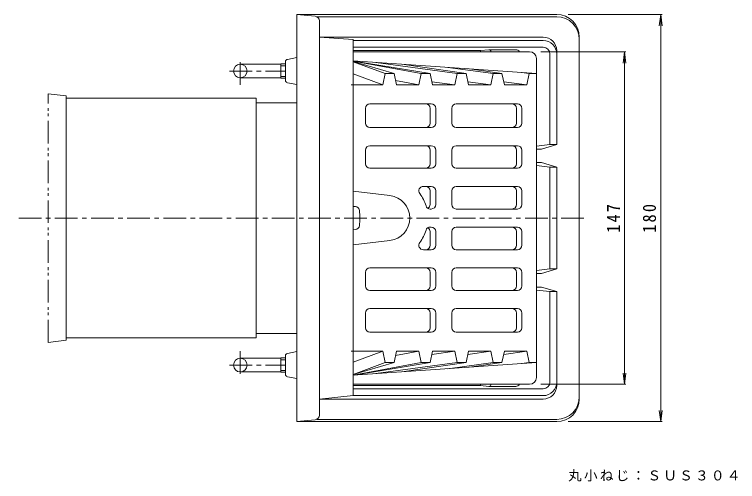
# Model space of a CAD drawing. Units: millimetres, scale not verified. Extents: x -232 to 358, y -274 to 242.
# Drawn here: x -168.9 to 151, y 35.4 to 241.9 of the extents above; entities that cross this region are included whole.
import ezdxf

# ---------------------------------------------------------------- set-up
doc = ezdxf.new("R2010")
doc.units = ezdxf.units.MM
doc.header["$LTSCALE"] = 2
doc.linetypes.add('CHAIN1', pattern=[8, 5, -1, 1, -1])
doc.linetypes.add('DOUBLE_CHAIN1', pattern=[8.8, 5, -1, 0.6, -0.6, 0.6, -1])
for name, color, linetype, lineweight in [('0-0_通り芯', 3, 'Continuous', 9), ('0-2_仕上', 6, 'Continuous', 9), ('0-3_建具', 7, 'Continuous', 9), ('0-4_その他', 7, 'Continuous', 9), ('0-5_寸法', 7, 'Continuous', 9)]:
    doc.layers.add(name, color=color, linetype=linetype, lineweight=lineweight)
doc.styles.add('ＭＳ ゴシック', font='')
doc.styles.get('ＭＳ ゴシック').set_extended_font_data('MS Gothic')

msp = doc.modelspace()

# ---------------------------------------------------------------- linework, layer by layer
at = {"layer": '0-0_通り芯'}
for p, q in [((-43.989, 61.921), (-43.989, 241.921)), ((71.011, 241.921), (-43.989, 241.921)), ((-35.79, 241.102), (-43.989, 241.921)), ((71.011, 240.921), (-35.138, 240.921)), ((-33.989, 64.731), (-33.989, 239.111)), ((-33.989, 231.921), (-18.989, 230.921)), ((65.011, 231.921), (-33.989, 231.921)), ((-18.989, 73.421), (-18.989, 230.921)), ((65.011, 230.421), (-18.989, 230.421)), ((81.011, 71.921), (81.011, 231.921)), ((65.011, 227.421), (-18.989, 227.421)), ((37.244, 225.921), (-18.989, 225.921)), ((37.244, 225.921), (41.011, 226.321)), ((37.244, 225.421), (37.244, 225.921)), ((52.902, 226.321), (41.011, 226.321)), ((68.011, 184.421), (68.011, 224.421)), ((71.011, 184.421), (71.011, 225.921)), ((-48.989, 221.094), (-48.989, 212.749)), ((-48.176, 222.076), (-43.989, 222.874)), ((-68.989, 219.921), (-50.989, 219.921)), ((-50.989, 213.746), (-50.989, 220.096)), ((-50.989, 220.096), (-48.989, 220.096)), ((-50.989, 219.281), (-48.989, 219.281)), ((-50.989, 214.561), (-48.989, 214.561)), ((-68.989, 213.921), (-50.989, 213.921)), ((-50.989, 213.746), (-48.989, 213.746)), ((-48.176, 211.767), (-43.989, 210.969)), ((-43.989, 202.921), (-61.99, 202.921)), ((62.011, 183.75), (68.011, 184.421)), ((64.298, 182.421), (62.011, 182.421)), ((64.298, 182.421), (71.011, 184.421)), ((71.011, 184.421), (68.011, 184.421)), ((64.298, 176.421), (62.011, 176.421)), ((64.298, 176.421), (71.011, 174.421)), ((68.011, 174.421), (62.011, 175.093)), ((71.011, 174.421), (68.011, 174.421)), ((71.011, 129.421), (71.011, 174.421)), ((68.011, 129.421), (62.011, 128.75)), ((64.298, 127.421), (71.011, 129.421)), ((64.298, 127.421), (62.011, 127.421)), ((64.298, 121.421), (62.011, 121.421)), ((62.011, 120.093), (68.011, 119.421)), ((64.298, 121.421), (71.011, 119.421)), ((71.011, 119.421), (68.011, 119.421)), ((68.011, 79.421), (68.011, 119.421)), ((71.011, 77.921), (71.011, 119.421)), ((-43.989, 100.921), (-61.99, 100.921)), ((-48.176, 92.076), (-43.989, 92.874)), ((-68.989, 89.922), (-50.989, 89.922)), ((-50.989, 90.096), (-50.989, 83.747)), ((-50.989, 90.096), (-48.989, 90.096)), ((-48.989, 82.749), (-48.989, 91.094)), ((-50.989, 89.281), (-48.989, 89.281)), ((-68.989, 83.922), (-50.989, 83.922)), ((-50.989, 84.561), (-48.989, 84.561)), ((-50.989, 83.747), (-48.989, 83.747)), ((-48.176, 81.767), (-43.989, 80.969)), ((37.244, 77.921), (-18.989, 77.921)), ((37.244, 78.421), (37.244, 77.921)), ((37.244, 77.921), (41.011, 77.521)), ((52.902, 77.521), (41.011, 77.521)), ((65.011, 76.421), (-18.989, 76.421)), ((-33.989, 71.921), (-18.989, 73.421)), ((65.011, 71.921), (-33.989, 71.921)), ((65.011, 73.421), (-18.989, 73.421)), ((-35.79, 62.741), (-43.989, 61.921)), ((71.011, 61.921), (-43.989, 61.921)), ((71.011, 62.921), (-35.138, 62.921))]:
    msp.add_line(p, q, dxfattribs=at)
at = {"layer": '0-0_通り芯', "linetype": 'CHAIN1'}
for p, q in [((-68.989, 210.829), (-68.989, 222.806)), ((-73.791, 216.921), (-48.989, 216.921)), ((83.012, 151.921), (-168.914, 151.921)), ((-68.989, 93.014), (-68.989, 81.037)), ((-73.791, 86.921), (-48.989, 86.921))]:
    msp.add_line(p, q, dxfattribs=at)
at = {"layer": '0-0_通り芯'}
msp.add_lwpolyline([(71.011, 129.421), (68.011, 129.421), (68.011, 174.421)], dxfattribs=at)
for centre in [(-68.989, 216.921), (-68.989, 86.921)]:
    msp.add_circle(centre, 3, dxfattribs=at)
for centre, radius, start, end in [((-35.989, 239.111), 2, 0, 84.28885), ((71.011, 231.921), 10, 0, 90), ((71.011, 230.921), 10, 0, 90), ((65.011, 225.921), 6, 0, 90), ((65.011, 224.421), 6, 0, 90), ((65.011, 224.421), 3, 0, 90), ((41.011, 225.321), 1, 5.73544, 90), ((52.902, 224.321), 2, 33.3649, 90), ((-47.989, 221.094), 1, 100.78464, 180), ((-47.989, 212.749), 1, 180, 259.21536), ((-47.989, 91.094), 1, 100.78464, 180), ((-47.989, 82.749), 1, 180, 259.21536), ((41.011, 78.521), 1, 270, 354.26456), ((52.902, 79.521), 2, 270, 326.6351), ((65.011, 79.421), 6, 270, 0), ((65.011, 79.421), 3, 270, 0), ((65.011, 77.921), 6, 270, 0), ((71.011, 72.921), 10, 270, 0), ((71.011, 71.921), 10, 270, 0), ((-35.989, 64.731), 2, 275.71123, 0)]:
    msp.add_arc(centre, radius, start, end, dxfattribs=at)
at = {"layer": '0-2_仕上'}
for p, q in [((59.011, 225.421), (-18.989, 225.421)), ((-18.989, 221.353), (62.011, 215.849)), ((-18.989, 221.331), (11.083, 215.849)), ((-0.937, 215.849), (-18.989, 221.129)), ((-4.826, 215.849), (-18.989, 221.054)), ((14.973, 215.849), (-18.583, 221.326)), ((62.011, 81.421), (62.011, 222.421)), ((26.993, 215.849), (-9.001, 220.675)), ((3.464, 219.828), (30.883, 215.849)), ((22.826, 218.512), (42.903, 215.849)), ((46.793, 215.849), (32.404, 217.861)), ((-5.859, 210.821), (-18.989, 215.646)), ((-4.826, 215.849), (-5.859, 210.821)), ((-0.937, 215.849), (-4.826, 215.849)), ((-0.937, 215.849), (0.152, 210.821)), ((10.051, 210.821), (11.083, 215.849)), ((14.973, 215.849), (11.083, 215.849)), ((14.973, 215.849), (16.061, 210.821)), ((25.961, 210.821), (26.993, 215.849)), ((30.883, 215.849), (26.993, 215.849)), ((30.883, 215.849), (31.971, 210.821)), ((42.903, 215.849), (41.871, 210.821)), ((46.793, 215.849), (42.903, 215.849)), ((46.793, 215.849), (47.881, 210.821)), ((58.813, 215.849), (55.502, 216.292)), ((57.781, 210.821), (58.813, 215.849)), ((62.011, 215.849), (58.813, 215.849)), ((-0.255, 212.7), (10.051, 210.821)), ((25.961, 210.821), (15.766, 212.188)), ((31.679, 212.173), (41.871, 210.821)), ((57.781, 210.821), (47.586, 212.183)), ((-5.859, 210.821), (-19.989, 210.821)), ((10.051, 210.821), (0.152, 210.821)), ((25.961, 210.821), (16.061, 210.821)), ((41.871, 210.821), (31.971, 210.821)), ((57.781, 210.821), (47.881, 210.821)), ((15.476, 202.421), (-11.625, 202.421)), ((26.547, 202.421), (53.647, 202.421)), ((-13.625, 200.421), (-13.625, 193.921)), ((15.001, 200.421), (15.001, 193.921)), ((17.476, 200.421), (17.476, 193.921)), ((24.547, 193.921), (24.547, 200.421)), ((53.172, 200.421), (53.172, 193.921)), ((55.647, 200.421), (55.647, 193.921)), ((15.476, 191.921), (-11.625, 191.921)), ((26.547, 191.921), (53.647, 191.921)), ((15.476, 183.921), (-11.625, 183.921)), ((26.547, 183.921), (53.647, 183.921)), ((-13.625, 181.921), (-13.625, 175.921)), ((15.001, 175.921), (15.001, 181.921)), ((17.476, 175.921), (17.476, 181.921)), ((24.547, 181.921), (24.547, 175.921)), ((53.172, 181.921), (53.172, 175.921)), ((55.647, 181.921), (55.647, 175.921)), ((15.476, 173.921), (-11.625, 173.921)), ((26.547, 173.921), (53.647, 173.921)), ((-18.989, 163.801), (-2.793, 161.85)), ((15.476, 165.921), (12.011, 165.921)), ((15.001, 157.921), (15.001, 163.921)), ((17.476, 157.921), (17.476, 163.921)), ((24.547, 163.921), (24.547, 157.921)), ((26.547, 165.921), (53.647, 165.921)), ((53.172, 163.921), (53.172, 157.921)), ((55.647, 163.921), (55.647, 157.921)), ((15.476, 155.921), (15.09, 155.921)), ((26.547, 155.921), (53.647, 155.921)), ((15.476, 147.921), (15.09, 147.921)), ((26.547, 147.921), (53.647, 147.921)), ((15.001, 145.921), (15.001, 139.921)), ((17.476, 145.921), (17.476, 139.921)), ((24.547, 139.921), (24.547, 145.921)), ((53.172, 139.921), (53.172, 145.921)), ((55.647, 139.921), (55.647, 145.921)), ((-18.989, 140.042), (-2.793, 141.993)), ((15.476, 137.921), (12.011, 137.921)), ((26.547, 137.921), (53.647, 137.921)), ((15.476, 129.921), (-11.625, 129.921)), ((26.547, 129.921), (53.647, 129.921)), ((-13.625, 121.921), (-13.625, 127.921)), ((15.001, 127.921), (15.001, 121.921)), ((17.476, 127.921), (17.476, 121.921)), ((24.547, 121.921), (24.547, 127.921)), ((53.172, 121.921), (53.172, 127.921)), ((55.647, 121.921), (55.647, 127.921)), ((15.476, 119.921), (-11.625, 119.921)), ((26.547, 119.921), (53.647, 119.921)), ((-13.625, 103.421), (-13.625, 109.921)), ((15.476, 111.921), (-11.625, 111.921)), ((15.001, 103.421), (15.001, 109.921)), ((17.476, 103.421), (17.476, 109.921)), ((24.547, 109.921), (24.547, 103.421)), ((26.547, 111.921), (53.647, 111.921)), ((53.172, 103.421), (53.172, 109.921)), ((55.647, 103.421), (55.647, 109.921)), ((15.476, 101.421), (-11.625, 101.421)), ((26.547, 101.421), (53.647, 101.421)), ((-5.859, 93.021), (-19.989, 93.021)), ((-5.859, 93.021), (-18.989, 88.196)), ((-4.826, 87.993), (-5.859, 93.021)), ((-0.937, 87.993), (0.152, 93.021)), ((-0.255, 91.143), (10.051, 93.021)), ((10.051, 93.021), (0.152, 93.021)), ((10.051, 93.021), (11.083, 87.993)), ((14.973, 87.993), (16.061, 93.021)), ((25.961, 93.021), (15.766, 91.655)), ((25.961, 93.021), (16.061, 93.021)), ((25.961, 93.021), (26.993, 87.993)), ((30.883, 87.993), (31.971, 93.021)), ((31.679, 91.67), (41.871, 93.021)), ((41.871, 93.021), (31.971, 93.021)), ((42.903, 87.993), (41.871, 93.021)), ((46.793, 87.993), (47.881, 93.021)), ((57.781, 93.021), (47.586, 91.66)), ((57.781, 93.021), (47.881, 93.021)), ((57.781, 93.021), (58.813, 87.993)), ((-4.826, 87.993), (-18.989, 82.789)), ((-0.937, 87.993), (-18.989, 82.714)), ((-18.989, 82.512), (11.083, 87.993)), ((-18.989, 82.489), (62.011, 87.993)), ((14.973, 87.993), (-18.583, 82.517)), ((26.993, 87.993), (-9.001, 83.168)), ((-0.937, 87.993), (-4.826, 87.993)), ((3.464, 84.015), (30.883, 87.993)), ((14.973, 87.993), (11.083, 87.993)), ((22.826, 85.331), (42.903, 87.993)), ((30.883, 87.993), (26.993, 87.993)), ((46.793, 87.993), (32.404, 85.982)), ((46.793, 87.993), (42.903, 87.993)), ((58.813, 87.993), (55.502, 87.551)), ((62.011, 87.993), (58.813, 87.993)), ((59.011, 78.421), (-18.989, 78.421))]:
    msp.add_line(p, q, dxfattribs=at)
at = {"layer": '0-2_仕上', "color": 4}
for p, q in [((-18.989, 157.084), (-18.086, 157.005)), ((-18.989, 146.759), (-18.086, 146.838))]:
    msp.add_line(p, q, dxfattribs=at)
at = {"layer": '0-2_仕上'}
for centre, radius, start, end in [((59.011, 222.421), 3, 0, 90), ((-11.625, 200.421), 2, 90, 180), ((13.001, 200.421), 2, 0, 90), ((15.476, 200.421), 2, 0, 90), ((26.547, 200.421), 2, 90, 180), ((51.172, 200.421), 2, 0, 90), ((53.647, 200.421), 2, 0, 90), ((-11.625, 193.921), 2, 180, 270), ((13.001, 193.921), 2, 270, 0), ((15.476, 193.921), 2, 270, 0), ((26.547, 193.921), 2, 180, 270), ((51.172, 193.921), 2, 270, 0), ((53.647, 193.921), 2, 270, 0), ((-11.625, 181.921), 2, 90, 180), ((13.001, 181.921), 2, 0, 90), ((15.476, 181.921), 2, 0, 90), ((26.547, 181.921), 2, 90, 180), ((51.172, 181.921), 2, 0, 90), ((53.647, 181.921), 2, 0, 90), ((-11.625, 175.921), 2, 180, 270), ((13.001, 175.921), 2, 270, 0), ((15.476, 175.921), 2, 270, 0), ((26.547, 175.921), 2, 180, 270), ((51.172, 175.921), 2, 270, 0), ((53.647, 175.921), 2, 270, 0), ((12.011, 163.921), 2, 90, 216.87004), ((13.001, 163.921), 2, 0, 90), ((15.476, 163.921), 2, 0, 90), ((26.547, 163.921), 2, 90, 180), ((51.172, 163.921), 2, 0, 90), ((53.647, 163.921), 2, 0, 90), ((-3.989, 151.921), 10, 276.87036, 83.13005), ((-3.989, 151.921), 18, 17.45766, 36.8699), ((15.09, 157.921), 2, 197.45796, 270), ((13.001, 157.921), 2, 301.48555, 0), ((15.476, 157.921), 2, 270, 0), ((26.547, 157.921), 2, 180, 270), ((51.172, 157.921), 2, 270, 0), ((53.647, 157.921), 2, 270, 0), ((15.09, 145.921), 2, 90, 162.54204), ((13.001, 145.921), 2, 0, 58.51445), ((15.476, 145.921), 2, 0, 90), ((26.547, 145.921), 2, 90, 180), ((51.172, 145.921), 2, 0, 90), ((53.647, 145.921), 2, 0, 90), ((-3.989, 151.921), 18, 323.1301, 342.54234), ((12.011, 139.921), 2, 143.12996, 270), ((13.001, 139.921), 2, 270, 0), ((15.476, 139.921), 2, 270, 0), ((26.547, 139.921), 2, 180, 270), ((51.172, 139.921), 2, 270, 0), ((53.647, 139.921), 2, 270, 0), ((-11.625, 127.921), 2, 90, 180), ((13.001, 127.921), 2, 0, 90), ((15.476, 127.921), 2, 0, 90), ((26.547, 127.921), 2, 90, 180), ((51.172, 127.921), 2, 0, 90), ((53.647, 127.921), 2, 0, 90), ((-11.625, 121.921), 2, 180, 270), ((13.001, 121.921), 2, 270, 0), ((15.476, 121.921), 2, 270, 0), ((26.547, 121.921), 2, 180, 270), ((51.172, 121.921), 2, 270, 0), ((53.647, 121.921), 2, 270, 0), ((-11.625, 109.921), 2, 90, 180), ((13.001, 109.921), 2, 0, 90), ((15.476, 109.921), 2, 0, 90), ((26.547, 109.921), 2, 90, 180), ((51.172, 109.921), 2, 0, 90), ((53.647, 109.921), 2, 0, 90), ((-11.625, 103.421), 2, 180, 270), ((13.001, 103.421), 2, 270, 0), ((15.476, 103.421), 2, 270, 0), ((26.547, 103.421), 2, 180, 270), ((51.172, 103.421), 2, 270, 0), ((53.647, 103.421), 2, 270, 0), ((59.011, 81.421), 3, 270, 0)]:
    msp.add_arc(centre, radius, start, end, dxfattribs=at)
at = {"layer": '0-2_仕上', "color": 4}
for centre, radius, start, end in [((-18.26, 155.013), 2, 6.33817, 85.00002), ((-46.089, 151.921), 30, 353.6618, 6.3382), ((-18.26, 148.83), 2, 274.99998, 353.66183)]:
    msp.add_arc(centre, radius, start, end, dxfattribs=at)
at = {"layer": '0-3_建具', "linetype": 'DOUBLE_CHAIN1'}
for p, q in [((-145.97, 205.921), (-153.989, 206.906)), ((-145.97, 204.921), (-145.97, 205.921)), ((-145.97, 97.921), (-145.97, 98.921))]:
    msp.add_line(p, q, dxfattribs=at)
at = {"layer": '0-3_建具', "color": 4}
for p, q in [((-61.99, 204.921), (-145.97, 204.921)), ((-61.99, 98.921), (-61.99, 204.921))]:
    msp.add_line(p, q, dxfattribs=at)
at = {"layer": '0-3_建具', "linetype": 'DOUBLE_CHAIN1'}
msp.add_lwpolyline([(-145.97, 97.921), (-153.989, 96.937), (-153.989, 206.906)], dxfattribs=at)
at = {"layer": '0-3_建具', "color": 4}
msp.add_lwpolyline([(-61.99, 98.921), (-145.97, 98.921), (-145.97, 204.921)], dxfattribs=at)
at = {"layer": '0-4_その他'}
for p, q in [((76.011, 241.921), (117.611, 241.921)), ((117.011, 241.921), (116.359, 236.964)), ((117.011, 241.921), (117.011, 61.921)), ((117.011, 241.921), (117.664, 236.964)), ((64.011, 225.421), (101.611, 225.421)), ((101.011, 225.421), (100.359, 220.464)), ((101.011, 225.421), (101.011, 78.421)), ((101.011, 225.421), (101.664, 220.464)), ((101.011, 78.421), (100.359, 83.379)), ((101.011, 78.421), (101.664, 83.379)), ((64.011, 78.421), (101.611, 78.421)), ((117.011, 61.921), (116.359, 66.879)), ((117.011, 61.921), (117.664, 66.879)), ((76.011, 61.921), (117.611, 61.921))]:
    msp.add_line(p, q, dxfattribs=at)

# ---------------------------------------------------------------- texts
at = {"layer": '0-4_その他', "color": 2, "char_height": 5.865, "attachment_point": 7, "rotation": 90, "style": 'ＭＳ ゴシック'}
for s, insert in [('\\T1.27;\\W0.9;147', (99.011, 145.421)), ('\\T1.27;\\W0.9;180', (115.011, 145.421))]:
    msp.add_mtext(s, dxfattribs=dict(at, insert=insert))
at = {"layer": '0-5_寸法', "insert": (76.071, 35.445), "char_height": 4.399, "attachment_point": 7, "style": 'ＭＳ ゴシック'}
msp.add_mtext('\\T1.17;丸小ねじ：ＳＵＳ３０４', dxfattribs=at)

doc.saveas('drawing.dxf')
